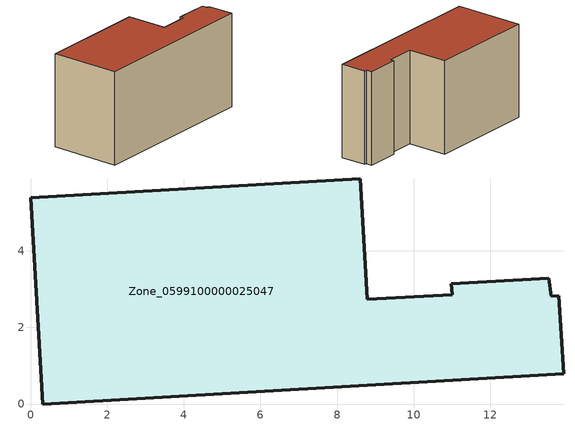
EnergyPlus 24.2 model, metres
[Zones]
Zone_0599100000025047
 floor ground (C_G): 13.6,2.81 13.8,2.83 13.92,0.79 0.31,0 0,5.39 8.61,5.88 8.79,2.73 11.01,2.86 10.99,3.14 13.53,3.29 z0
 wall outside (C_F): 0.31,0 13.92,0.79 13.8,2.83 13.6,2.81 13.53,3.29 10.99,3.14 11.01,2.86 8.79,2.73 8.61,5.88 0,5.39 0.31,0 z0:7.24
 roof outside (C_R): 13.8,2.83 13.6,2.81 13.53,3.29 10.99,3.14 11.01,2.86 8.79,2.73 8.61,5.88 0,5.39 0.31,0 13.92,0.79 z7.24
[BUILDING]
Pand.0599100000025047: North Axis=0; Terrain=City; Loads Convergence Tolerance Value=0.04; Temperature Convergence Tolerance Value=0.4; Solar Distribution=FullExterior; Maximum Number of Warmup Days=25; Minimum Number of Warmup Days=1
[Site:Location]
Rotterdam.The.Hague.AP_ZH_NLD Design_Conditions: Latitude=51.96; Longitude=4.45; Time Zone=1; Elevation=-4.5
[SITE:GROUNDTEMPERATURE:BUILDINGSURFACE]
18, 18, 18, 18, 18, 18, 18, 18, 18, 18, 18, 18
[MATERIAL] Thermal Absorptance=0.9; Solar Absorptance=0.7; Visible Absorptance=0.7
Name | Roughness | Thickness | Conductivity | Density | Specific Heat
G.TI.1975-1991 | MediumSmooth | 0.15 | 0.288461 | 540 | 1210
F.TI.1975-1991 | Rough | 0.3 | 0.230769 | 1920 | 840
R.TI.1975-1991 | MediumRough | 0.2 | 0.153846 | 1500 | 1000
[CONSTRUCTION]
C_G: G.TI.1975-1991
C_F: F.TI.1975-1991
C_R: R.TI.1975-1991
[ZONE]
Zone_0599100000025047: Type=1; Multiplier=1; Ceiling Height=Autocalculate; Volume=Autocalculate; Floor Area=autocalculate; Part of Total Floor Area=Yes
[ZONEINFILTRATION:DESIGNFLOWRATE]
Infil_Zone_0599100000025047: Zone or ZoneList or Space or SpaceList=Zone_0599100000025047; Schedule=AlwaysOn; Design Flow Rate Calculation Method=Flow/Area; Flow Rate per Floor Area=0.003; Constant Term Coefficient=1; Temperature Term Coefficient=0; Velocity Term Coefficient=0; Velocity Squared Term Coefficient=0
[HVACTEMPLATE:ZONE:IDEALLOADSAIRSYSTEM]
Zone_0599100000025047: Maximum Heating Supply Air Temperature=50; Minimum Cooling Supply Air Temperature=13; Maximum Heating Supply Air Humidity Ratio=0.0156; Minimum Cooling Supply Air Humidity Ratio=0.0077; Heating Limit=NoLimit; Cooling Limit=NoLimit; Dehumidification Control Type=ConstantSensibleHeatRatio; Cooling Sensible Heat Ratio=0.7; Dehumidification Setpoint=60; Humidification Control Type=None; Humidification Setpoint=30; Outdoor Air Method=None; Outdoor Air Flow Rate per Person=0.00944; Outdoor Air Flow Rate per Zone Floor Area=0; Outdoor Air Flow Rate per Zone=0; Demand Controlled Ventilation Type=None; Outdoor Air Economizer Type=NoEconomizer; Heat Recovery Type=None; Sensible Heat Recovery Effectiveness=0.7; Latent Heat Recovery Effectiveness=0.65
[ZONECONTROL:THERMOSTAT]
ThermostatControl_Zone_0599100000025047: Zone or ZoneList=Zone_0599100000025047; Control Type Schedule=DualSetpointControlType; Control 1=Thermostat_Zone_0599100000025047; Temperature Difference Between Cutout And Setpoint=0
[THERMOSTATSETPOINT:DUALSETPOINT]
Thermostat_Zone_0599100000025047: Heating Setpoint Temperature Schedule=HeatingSetpoint_Zone_0599100000025047; Cooling Setpoint Temperature Schedule=CoolingSetpoint_Zone_0599100000025047
[SCHEDULE:COMPACT]
HeatingSetpoint_Zone_0599100000025047: Through: 12/31, For: AllDays, Until: 24:00, 21
CoolingSetpoint_Zone_0599100000025047: Through: 12/31, For: AllDays, Until: 24:00, 24
DualSetpointControlType: Through: 12/31, For: AllDays, Until: 24:00, 4
AlwaysOn: Through: 12/31, For: AllDays, Until: 24:00, 1
